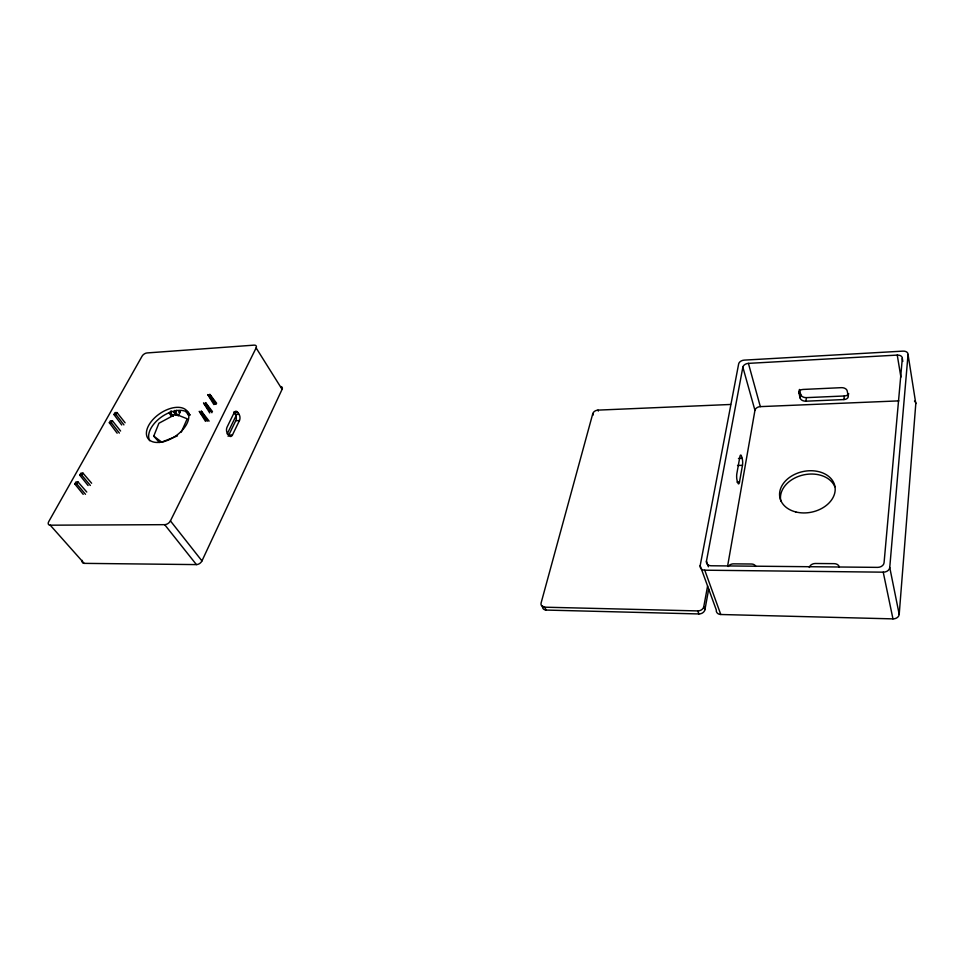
<?xml version="1.0" encoding="UTF-8"?>
<svg xmlns="http://www.w3.org/2000/svg" width="964" height="964" viewBox="0 0 964 964"><rect width="100%" height="100%" fill="white"/><g stroke="black" fill="none" stroke-linecap="round" stroke-linejoin="round"><path stroke-width="1.45" d="M176.123 415.376L174.219 412.363L174.773 410.628M899.207 614.357L915.8 403.639L908.052 354.499A5.447 3.627 -10 0 0 902.979 351.125L744.184 360.126A5.037 3.386 -15.9 0 0 738.653 363.91L700.165 565.675L716.3 609.971A5.374 4.314 -15.8 0 0 720.771 614.502L892.965 618.876A5.868 4.651 -4.2 0 0 899.207 614.357L889.748 567.495L908.052 354.499M902.316 358.488L884.072 562.723A6.073 4.663 -6.7 0 1 877.589 567.374L711.034 565.772A5.591 4.326 -16.6 0 1 706.431 561.277L742.858 367.163A5.049 3.41 -15.7 0 1 748.413 363.368L897.255 355.089A5.447 3.639 -10.1 0 1 902.316 358.488L902.798 361.428M800.18 398.108L800.71 394.565L799.481 389.456L798.939 393.011L800.18 398.108A5.013 3.29 6.3 0 0 805.892 401.193L843.886 399.566A5.109 3.35 4.9 0 0 848.236 396.011L848.525 393.613M843.886 399.566L844.331 395.987A5.097 3.35 4.8 0 0 848.573 393.661M805.892 401.193L806.41 397.638A5.001 3.29 6.3 0 1 800.71 394.565M727.687 565.627L754.945 410.327L742.858 367.163M739.484 482.096L742.461 465.347A4.977 1.181 88.6 0 0 742.159 458.346L741.533 456.261A4.989 1.181 88.5 0 0 739.87 456.791L736.858 473.577A5.037 1.205 88.7 0 0 737.159 480.675L737.809 482.759A5.025 1.205 88.7 0 0 739.484 482.096L737.002 482.145M542.612 605.814A5.013 3.88 -27 0 0 546.166 610.067L698.924 613.947A5.326 4.266 -17.4 0 0 704.925 609.706L703.78 606.657L707.6 586.004M704.925 609.706L708.709 589.064M730.543 404.47L597.957 410.122A4.543 3.109 -21.7 0 0 592.788 413.628L541.117 602.922A5.025 3.88 -27 0 0 544.672 607.187L546.166 610.067M159.397 442.512L153.746 436.126L158.891 423.268L175.701 414.207L187.209 418.81L181.292 432.125M180.244 412.038L178.943 411.977L180.244 412.038L178.244 415.918L175.581 412.291L174.291 412.508A9.809 5.35 26.5 0 0 175.966 415.11M282.091 389.323L256.123 347.92A4.314 2.458 -31.1 0 0 254.038 345.136L147.058 352.945A4.169 2.241 -33.1 0 0 142.106 356.126L48.73 521.62A4.712 2.675 -38.1 0 0 50.236 525.187L84.181 563.362L196.415 564.603A4.7 3 -37.2 0 0 201.958 560.915L282.091 389.323A4.193 2.494 -31.3 0 0 280.898 386.54M237.747 412.399A4.422 2.555 86.8 0 0 234.144 412.676L227.058 427.16A4.459 2.603 87.2 0 0 227.48 433.475L228.793 435.379A4.459 2.591 87.3 0 0 232.445 434.993L239.446 420.533A4.422 2.543 86.8 0 0 239.036 414.315L237.747 412.399L234.071 412.568A4.422 2.567 86.7 0 0 233.686 412.086M228.022 436.162A4.446 2.603 87.3 0 0 228.757 435.138L235.782 420.702A4.41 2.555 86.8 0 0 235.373 414.484L234.071 412.568M227.191 433.945L236.397 415.05M50.236 525.187L164.687 524.669A4.868 2.976 -36.6 0 0 170.423 520.885L256.123 347.92M175.581 412.291L176.629 410.29M83.205 494.339L74.818 484L75.963 481.916L78.036 481.976L86.772 492.038M88.085 485.519L79.783 475.168L80.916 473.107L82.988 473.143L91.628 483.241M117.15 433.198L109.33 422.738L110.402 420.798L112.427 420.798L120.584 431.004M121.693 424.979L113.945 414.52L115.005 412.592L117.03 412.58L125.103 422.798M79.783 475.168L81.747 475.095L82.988 473.143M74.818 484L76.795 483.94L78.036 481.976M113.945 414.52L115.885 414.399L117.03 412.58M109.33 422.738L111.27 422.63L112.427 420.798M173.387 415.484L171.472 416.255L168.748 412.628L170.098 412.568L171.038 411.218M177.484 435.849L161.735 442.127L153.746 436.126M235.373 414.484L239.036 414.315M235.782 420.702L239.446 420.533M187.173 411.339L185.811 411.399L188.378 415.05L189.824 415.026L188.378 415.05M806.41 397.638L844.331 395.987M754.945 410.327A4.892 3.41 -14.9 0 1 760.319 406.627L898.834 400.879M228.757 435.138L232.445 434.993M171.351 416.267L172.773 416.219L170.098 412.568M738.46 458.442L742.159 458.346M737.532 465.455L742.461 465.347M700.165 565.675A5.591 4.338 -16.9 0 0 704.756 570.194L883.229 572.17A6.109 4.7 -6.2 0 0 889.748 567.495M544.672 607.187L697.767 610.923A5.338 4.266 -17.4 0 0 703.78 606.657M187.872 412.086L189.583 414.592M76.795 483.94L85.471 494.291M81.747 475.095L90.339 485.458M164.687 524.669L196.415 564.603M170.423 520.885L201.958 560.915M209.128 421.111L201.235 411.001L207.694 421.123M111.27 422.63L119.367 433.089M212.478 411.592L205.525 402.591L211.911 412.713M206.561 420.822L199.235 411.327L205.501 421.328M115.885 414.399L123.91 424.871M216.647 403.277L209.766 394.252L216.105 404.386M209.875 411.242L203.537 402.916L209.742 412.917M214.96 404.133L207.79 394.589L213.936 404.603M592.788 413.628L593.318 414.954M597.957 410.122L598.331 411.062M697.767 610.923L698.924 613.947M704.756 570.194L720.771 614.502M706.431 561.277L708.395 566.784M748.413 363.368L760.319 406.627M883.229 572.17L892.965 618.876M848.236 396.011L847.163 390.818A5.121 3.374 4.8 0 0 841.379 387.661L803.072 389.444A5.025 3.314 6.3 0 0 798.939 393.011M174.279 412.363L174.267 412.206A9.724 5.567 -33.6 0 1 174.966 410.387M897.255 355.089L900.906 377.129M914.475 401.12A5.254 3.615 -8.8 0 1 915.8 403.639M780.816 500.979A28.016 20.738 -11.7 0 1 802.048 475.264A28.016 20.738 -11.7 0 1 834.824 486.736M809.314 567.459A5.639 4.386 -10.2 0 1 815.363 563.494L834.221 563.651A5.7 4.422 -9 0 1 839.355 567.338M728.145 566.519A5.423 4.23 -15.2 0 1 733.532 563.856L751.438 564.012A5.471 4.266 -14.1 0 1 755.824 566.398M84.181 563.362A4.555 2.699 -38.7 0 1 82.338 560.409M149.733 440.729A23.847 13.725 -34.2 0 1 162.808 416.062A23.847 13.725 -34.2 0 1 189.703 414.761M188.088 412.231A9.797 5.338 26.5 0 1 189.39 414.074M173.496 415.195A9.64 5.483 -34 0 1 172.881 416.026L172.845 416.062A9.748 5.254 26.8 0 0 170.279 412.7L170.254 412.399A9.664 5.471 -33.9 0 0 171.206 411.062M795.746 511.944A28.089 20.75 -11.8 0 0 835.077 487.338A28.089 20.75 -11.8 0 0 791.299 476.228A28.089 20.75 -11.8 0 0 795.746 511.944M163.916 441.572A23.895 13.713 -34.2 0 0 187.558 411.749A23.895 13.713 -34.2 0 0 151.372 421.389A23.895 13.713 -34.2 0 0 163.916 441.572"/></g></svg>
